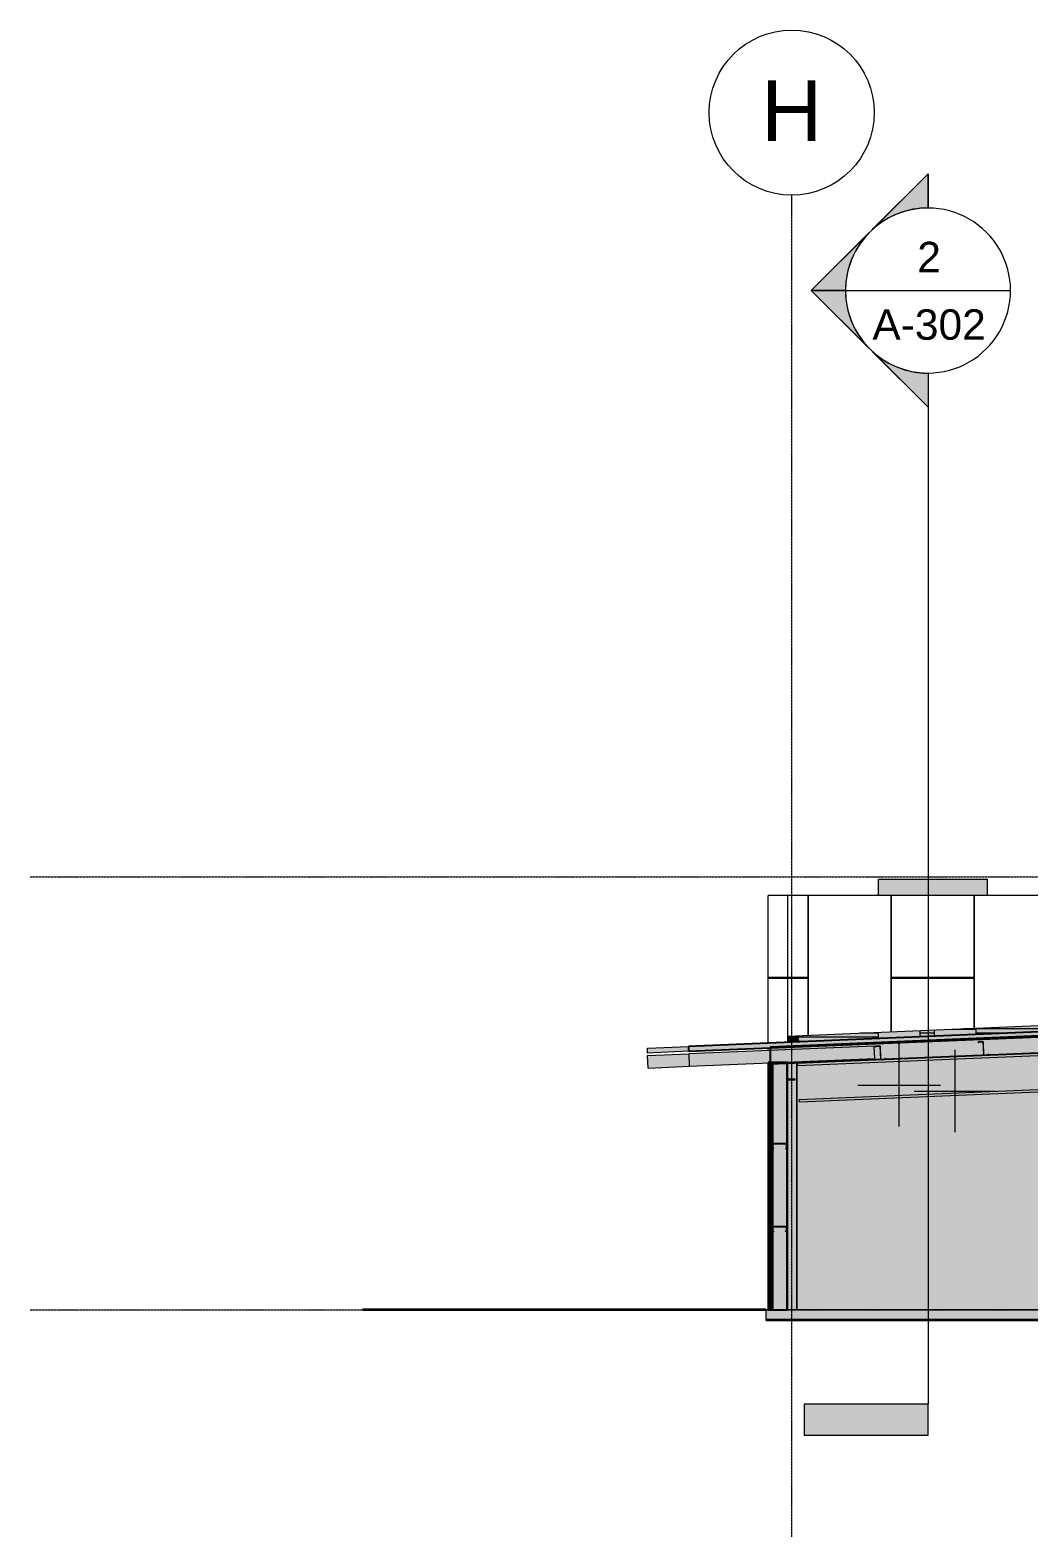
# Model space of a CAD drawing. Header units: inches. Extents: x -27425 to 3657, y -265 to 853.
# Drawn here: x 743 to 1324, y -132 to 745 of the extents above; entities that cross this region are included whole.
import ezdxf

# ---------------------------------------------------------------- set-up
doc = ezdxf.new("R2010")
doc.units = ezdxf.units.IN
doc.header["$MEASUREMENT"] = 0
doc.linetypes.add('Grid Line 1_2_', pattern=[0.8749999999999999, 0.4999999999999999, -0.125, 0.125, -0.125])
doc.linetypes.add('Hidden 1_8_', pattern=[0.1875, 0.125, -0.06249999999999999])
for name, color, linetype, lineweight in [('A-CLNG', 13, 'Continuous', 9), ('A-FLOR-LEVL', 51, 'Continuous', 9), ('A-ROOF', 132, 'Continuous', 9), ('A-WALL', 113, 'Continuous', 9), ('A-WALL-PATT', 111, 'Continuous', 25), ('C-BLDG-PADS', 91, 'Continuous', 9), ('C-TOPO', 7, 'Continuous', 9), ('G-ANNO-SYMB', 111, 'Continuous', 9), ('I-WALL', 2, 'Continuous', 9), ('L-SITE-WALL', 31, 'Continuous', 9), ('M-EQPM', 50, 'Continuous', 9), ('M-HVAC-DUCT', 70, 'Continuous', 9), ('M-HVAC-DUCT-CNTR', 70, 'Continuous', 9), ('S-BEAM', 12, 'Continuous', 9), ('S-COLS', 52, 'Continuous', 9), ('S-GRID', 1, 'Continuous', 9), ('S-GRID-IDEN', 1, 'Continuous', 9)]:
    doc.layers.add(name, color=color, linetype=linetype, lineweight=lineweight)
doc.styles.add('Arial_1', font='arial.ttf', dxfattribs={"height": 35.40718562874248})
doc.styles.add('Arial_2', font='arial.ttf', dxfattribs={"height": 17.70359281437124})
pattern_1 = [(0, (-22349.928, 145), (-193, 193), [48, -145]), (90, (-22349.928, 145), (-193, 1.181784161177196e-14), [96.25, -96.75]), (180, (-22301.928, 241.25), (-193, 193), [48, -145]), (90, (-22301.928, 145), (-193, 1.181784161177196e-14), [96.25, -96.75]), (180, (-22301.928, 241.5), (-193, 193), [48, -145]), (90, (-22301.928, 241.5), (-193, 1.181784161177196e-14), [96.25, -96.75]), (0, (-22349.928, 337.75), (-193, 193), [48, -145]), (90, (-22349.928, 241.5), (-193, 1.181784161177196e-14), [96.25, -96.75]), (0, (-22301.678, 193), (-193, 193), [48, -145]), (90, (-22301.678, 144.75), (-193, 1.181784161177196e-14), [48.25, -144.75]), (90, (-22253.678, 144.75), (-193, 1.181784161177196e-14), [48.25, -144.75]), (0, (-22301.678, 289.5), (-193, 193), [48, -145]), (90, (-22301.678, 193.25), (-193, 1.181784161177196e-14), [96.25, -96.75]), (180, (-22253.678, 193.25), (-193, 193), [48, -145]), (90, (-22253.678, 193.25), (-193, 1.181784161177196e-14), [96.25, -96.75]), (90, (-22301.678, 289.75), (-193, 1.181784161177196e-14), [48, -145]), (180, (-22253.678, 289.75), (-193, 193), [48, -145]), (90, (-22253.678, 289.75), (-193, 1.181784161177196e-14), [48, -145]), (0, (-22253.428, 145), (-193, 193), [48, -145]), (90, (-22253.428, 145), (-193, 1.181784161177196e-14), [96.25, -96.75]), (180, (-22205.428, 241.25), (-193, 193), [48, -145]), (90, (-22205.428, 145), (-193, 1.181784161177196e-14), [96.25, -96.75]), (180, (-22205.428, 241.5), (-193, 193), [48, -145]), (90, (-22205.428, 241.5), (-193, 1.181784161177196e-14), [96.25, -96.75]), (180, (-22205.428, 337.75), (-193, 193), [48, -145]), (90, (-22253.428, 241.5), (-193, 1.181784161177196e-14), [96.25, -96.75]), (0, (-22205.178, 193), (-193, 193), [48, -145]), (90, (-22205.178, 144.75), (-193, 1.181784161177196e-14), [48.25, -144.75]), (90, (-22157.178, 144.75), (-193, 1.181784161177196e-14), [48.25, -144.75]), (0, (-22205.178, 289.5), (-193, 193), [48, -145]), (90, (-22205.178, 193.25), (-193, 1.181784161177196e-14), [96.25, -96.75]), (180, (-22157.178, 193.25), (-193, 193), [48, -145]), (90, (-22157.178, 193.25), (-193, 1.181784161177196e-14), [96.25, -96.75]), (90, (-22205.178, 289.75), (-193, 1.181784161177196e-14), [48, -145]), (180, (-22157.178, 289.75), (-193, 193), [48, -145]), (90, (-22157.178, 289.75), (-193, 1.181784161177196e-14), [48, -145])]
pattern_2 = [(45, (-21599.14, 72.082), (-19.00703027829439, 19.0070302782944), []), (45, (-21599.14, 100.882), (-19.00703027829439, 19.0070302782944), [])]

# ---------------------------------------------------------------- blocks, each defined once
blk = doc.blocks.new('HSS-Hollow Structural Section-Column - HSS6X6X1_4-556719-Section 16')
at = {"layer": 'S-COLS'}
for points in [[(-22786.67781039632, -6.821210263296961e-13), (-22781.76881039633, -6.821210263296961e-13), (-22781.76881039633, 143.7888781127324), (-22783.69714115237, 143.7085309978972), (-22784.02891582512, 143.5711054287935), (-22784.18781039632, 143.1624614460665), (-22784.10913768769, 134.6225672798371), (-22784.02891582512, 134.428894571206), (-22783.64531039632, 134.27), (-22782.30281039632, 134.27), (-22782.30281039632, 133.9999999999995), (-22786.30281039633, 133.9999999999995), (-22786.30281039633, 134.27), (-22784.96031039632, 134.27), (-22784.56583635906, 134.4551337131761), (-22784.41781039632, 134.8125), (-22784.49648310495, 143.3774327201624), (-22784.57670496753, 143.5711054287935), (-22784.96031039632, 143.6558989460661), (-22786.67781039632, 143.5843364460659), (-22786.67781039632, 20.15175863930744)], [(-22781.53581039633, -6.821210263296961e-13), (-22781.30281039633, -6.821210263296961e-13), (-22781.36524255817, 143.8056934393225), (-22781.76881039633, 143.7888781127324), (-22781.76881039633, -6.821210263296961e-13)]]:
    blk.add_hatch(color=256, dxfattribs=at).paths.add_polyline_path(points, flags=0)
at = {"layer": 'S-COLS', "linetype": 'Hidden 1_8_'}
blk.add_line((-22781.53581039633, 143.7985864460661), (-22781.53581039633, 0), dxfattribs=at)
at = {"layer": 'S-COLS'}
blk.add_line((-22781.30281039633, -6.821210263296961e-13), (-22781.30281039633, 143.8082947793987), dxfattribs=at)
blk = doc.blocks.new('W-Wide Flange - W21X166-782610-Section 16')
at = {"layer": 'S-BEAM'}
for points in [[(-22780.74662631898, 142.2999325108145), (-22368.67781039646, 159.4694665075852), (-22368.67781039646, 160.8306465511919), (-22780.80324385978, 143.6587534902202), (-22780.78256502461, 143.1624614460662)], [(-22779.86655660376, 121.178259345643), (-22368.67781039641, 138.3111237709479), (-22368.6778103964, 139.672303814554), (-22779.92317414457, 122.5370803250487)]]:
    blk.add_hatch(color=256, dxfattribs=at).paths.add_polyline_path(points, flags=0)
for p, q in [((-22780.74662631898, 142.2999325108158), (-22368.67781039641, 159.4694665075887)), ((-22490.24443291572, 155.76537061289), (-22432.66158385164, 158.1646559905598)), ((-22430.29644853018, 158.2632032956206), (-22372.7135994661, 160.6624886732906)), ((-22370.34846414464, 160.7610359783515), (-22368.6778103964, 160.8306465511946)), ((-22670.08838607235, 148.2718725646976), (-22612.50553700826, 150.6711579423676)), ((-22610.1404016868, 150.7697052474285), (-22552.55755262272, 153.1689906250984)), ((-22550.19241730126, 153.2675379301593), (-22492.60956823718, 155.6668233078291)), ((-22780.80324385978, 143.6587534902214), (-22732.40150577935, 145.6754925769061)), ((-22780.74662631898, 142.2999325108158), (-22780.80324385978, 143.6587534902214)), ((-22730.03637045789, 145.7740398819669), (-22672.45352139381, 148.1733252596368)), ((-22779.92317414457, 122.5370803250491), (-22368.67781039641, 139.672303814555)), ((-22779.86655660376, 121.1782593456435), (-22368.67781039641, 138.311123770949)), ((-22779.86655660376, 121.1782593456435), (-22779.92317414457, 122.5370803250491))]:
    blk.add_line(p, q, dxfattribs=at)
blk = doc.blocks.new('Girt_C - 8_D-948186-Section 16')
at = {"layer": 'S-BEAM'}
h = blk.add_hatch(dxfattribs=at)
h.set_pattern_fill('FP_22', color=256, style=0, pattern_type=2)
h.set_pattern_definition(pattern_2)
h.paths.add_polyline_path([(-22787.87734372857, 45.5179092926352), (-22787.30281039623, 45.99999999989964), (-22787.30281039623, 48.36718749990031), (-22787.41218539623, 48.37005587869125), (-22787.41218539623, 46.05100240001084), (-22787.94764862338, 45.60169540360121)], flags=0)
h.paths.add_polyline_path([(-22794.7282770639, 45.51790929263522), (-22794.65797216908, 45.60169540360122), (-22795.19343539623, 46.05100240001085), (-22795.19343539623, 48.37128304528566), (-22795.30281039623, 48.36718749989897), (-22795.30281039623, 45.99999999990033)], flags=0)
h.paths.add_polyline_path([(-22787.49028310967, 48.44531249990054), (-22787.49031039623, 48.55468749990031), (-22795.11531039623, 48.55468749989897), (-22795.11536684925, 48.44531249990056)], flags=0)
at = {"layer": 'S-BEAM', "lineweight": 15}
for p, q in [((-22795.30281039622, 48.36718749989937), (-22795.30281039622, 45.99999999990081)), ((-22795.30281039622, 45.99999999990081), (-22794.72827706388, 45.51790929263591)), ((-22795.19343539622, 46.05100240001138), (-22795.19343539622, 48.37128304528642)), ((-22794.65797216908, 45.60169540360197), (-22795.19343539622, 46.05100240001138)), ((-22795.11536684924, 48.44531249990081), (-22787.49028310966, 48.44531249990096)), ((-22787.49031039622, 48.55468749990078), (-22795.11531039622, 48.55468749989937)), ((-22794.72827706388, 45.51790929263591), (-22794.65797216908, 45.60169540360197)), ((-22787.41218539622, 46.05100240001138), (-22787.94764862337, 45.60169540360197)), ((-22787.94764862337, 45.60169540360197), (-22787.87734372856, 45.5179092926359)), ((-22787.87734372856, 45.5179092926359), (-22787.30281039622, 45.9999999999008)), ((-22787.41218539622, 48.37005587869184), (-22787.41218539622, 46.05100240001138)), ((-22787.30281039622, 45.9999999999008), (-22787.30281039622, 48.36718749990096))]:
    blk.add_line(p, q, dxfattribs=at)
for centre, radius, start, end in [((-22795.11531039622, 48.36718749989937), 0.1875, 90, 180), ((-22795.11536684924, 48.36713376524215), 0.07817873465601069, 90, 176.9576382927042), ((-22787.49031039622, 48.36718749990096), 0.1875, 0, 90), ((-22787.49028310966, 48.36716115792771), 0.07815134197153384, 2.122717617904581, 90)]:
    blk.add_arc(centre, radius, start, end, dxfattribs=at)
blk = doc.blocks.new('Girt_C - 8_D-773999-Section 16')
at = {"layer": 'S-BEAM'}
h = blk.add_hatch(dxfattribs=at)
h.set_pattern_fill('FP_22', color=256, style=0, pattern_type=2)
h.set_pattern_definition(pattern_2)
h.paths.add_polyline_path([(-22787.87734372861, 93.76790929263498), (-22787.30281039627, 94.24999999989942), (-22787.30281039627, 96.61718749990011), (-22787.41218539627, 96.62005587869105), (-22787.41218539627, 94.30100240000993), (-22787.94764862342, 93.85169540360098)], flags=0)
h.paths.add_polyline_path([(-22794.72827706393, 93.76790929263501), (-22794.65797216912, 93.85169540360101), (-22795.19343539627, 94.30100240000996), (-22795.19343539627, 96.62128304528544), (-22795.30281039627, 96.61718749989807), (-22795.30281039627, 94.24999999989944)], flags=0)
h.paths.add_polyline_path([(-22787.49028310971, 96.69531249989966), (-22787.49031039627, 96.80468749990011), (-22795.11531039627, 96.80468749989875), (-22795.11536684929, 96.69531249989966)], flags=0)
at = {"layer": 'S-BEAM', "lineweight": 15}
for p, q in [((-22795.30281039626, 96.61718749989915), (-22795.30281039626, 94.24999999990061)), ((-22795.19343539626, 94.30100240001117), (-22795.19343539626, 96.62128304528618)), ((-22795.11536684928, 96.69531249990057), (-22787.4902831097, 96.69531249990077)), ((-22787.49031039627, 96.80468749990058), (-22795.11531039626, 96.80468749989915)), ((-22787.41218539626, 96.62005587869162), (-22787.41218539626, 94.30100240001117)), ((-22787.30281039627, 94.24999999990058), (-22787.30281039627, 96.61718749990075)), ((-22795.30281039626, 94.24999999990061), (-22794.72827706393, 93.7679092926357)), ((-22794.65797216912, 93.85169540360175), (-22795.19343539626, 94.30100240001117)), ((-22794.72827706393, 93.7679092926357), (-22794.65797216912, 93.85169540360175)), ((-22787.41218539626, 94.30100240001117), (-22787.94764862341, 93.85169540360175)), ((-22787.94764862341, 93.85169540360175), (-22787.8773437286, 93.76790929263568)), ((-22787.8773437286, 93.76790929263568), (-22787.30281039627, 94.24999999990058))]:
    blk.add_line(p, q, dxfattribs=at)
for centre, radius, start, end in [((-22795.11531039626, 96.61718749989915), 0.1875, 90, 180), ((-22795.11536684928, 96.61713376524193), 0.07817873465620377, 90, 176.9576382926907), ((-22787.49031039627, 96.61718749990075), 0.1875, 0, 90), ((-22787.4902831097, 96.6171611579275), 0.07815134197517182, 2.122717617914347, 90)]:
    blk.add_arc(centre, radius, start, end, dxfattribs=at)
blk = doc.blocks.new('W-Wide Flange - W21X166-948457-Section 16')
at = {"layer": 'S-BEAM'}
for points in [[(-22786.202906523, 155.8182035563692), (-22785.17257442677, 155.8611340603786), (-22785.76459367152, 159.4319519501128), (-22786.67781039636, 159.3939012532443), (-22786.67781039636, 158.6826294376664), (-22786.23568326493, 156.0158994547731)], [(-22786.67781039636, 155.7984158949787), (-22786.202906523, 155.8182035563692), (-22786.67781039636, 158.6826294376664), (-22786.67781039636, 156.0158994547733)], [(-22785.17257442677, 155.8611340603786), (-22780.27131513361, 156.0653531975931), (-22780.86333437836, 159.6361710873285), (-22785.75828510426, 159.3939012532444), (-22785.19823355998, 156.0158994547726)], [(-22780.27131513361, 156.0653531975935), (-22780.04757672563, 156.0746756312584), (-22780.63959597038, 159.6454935209926), (-22780.86333437836, 159.6361710873285), (-22780.45744369317, 157.1880045237666)]]:
    blk.add_hatch(color=256, dxfattribs=at).paths.add_polyline_path(points, flags=0)
for p, q in [((-22780.27131513361, 156.0653531975959), (-22780.86333437836, 159.636171087329)), ((-22780.49376997418, 158.7659307692066), (-22780.63959597038, 159.6454935209944)), ((-22780.07964495745, 156.2680980864759), (-22780.49249034614, 158.7582125763764)), ((-22780.04757672563, 156.0746756312616), (-22780.07836638653, 156.2603862697251))]:
    blk.add_line(p, q, dxfattribs=at)
blk = doc.blocks.new('Girt_Z - 8_D-V139-Section 16')
at = {"layer": 'S-BEAM'}
h = blk.add_hatch(color=256, dxfattribs=at)
h.paths.add_polyline_path([(-22651.44086610087, 163.6552431024718), (-22627.24919855211, 163.6552431024724), (-22627.24919855211, 163.7537904075333), (-22682.04047069344, 163.7537904075327), (-22684.40560601491, 163.6552431024718), (-22656.28241416388, 163.6552431024718)], flags=0)
h.paths.add_polyline_path([(-22598.11395741657, 163.6552431024724), (-22595.74882209511, 163.7537904075332), (-22599.24919855211, 163.7537904075332), (-22599.24919855211, 163.6552431024724), (-22598.18383740771, 163.6552431024724)], flags=0)
h = blk.add_hatch(color=256, dxfattribs=at)
h.paths.add_polyline_path([(-22599.24919855211, 163.7537904075332), (-22594.87869210996, 163.7900458235806), (-22593.3422893447, 163.936721925259), (-22599.24919855211, 163.8542190911289), (-22599.24919855211, 163.7566684629001)], flags=0)
h.paths.add_polyline_path([(-22682.04047069344, 163.7537904075327), (-22627.24919855211, 163.7888183288093), (-22627.24919855211, 163.9367219252598), (-22679.63018228716, 163.8542190911278), (-22682.00197593548, 163.7553943557812)], flags=0)
for p, q in [((-22627.24919855211, 163.6552431024729), (-22684.4056060149, 163.6552431024731)), ((-22598.18383740771, 163.6552431024728), (-22599.24919855211, 163.6552431024728))]:
    blk.add_line(p, q, dxfattribs=at)
blk = doc.blocks.new('Girt_Z - 8_D-V140-Section 16')
at = {"layer": 'S-BEAM'}
h = blk.add_hatch(color=256, dxfattribs=at)
h.paths.add_polyline_path([(-22677.15801164742, 161.1574104197421), (-22656.28241416388, 161.2315574046672), (-22656.28241416388, 161.2559577248029), (-22677.15801164742, 161.255957724803)], flags=0)
h.paths.add_polyline_path([(-22709.77293501068, 161.1574104197422), (-22701.15801164742, 161.1574104197422), (-22701.15801164742, 161.2559577248037), (-22709.77293501068, 161.2406591013808)], flags=0)
h.paths.add_polyline_path([(-22743.43027929814, 161.1574104197422), (-22733.77293501068, 161.1574104197423), (-22733.77293501068, 161.2559577248039), (-22743.43027929814, 161.195881715671), (-22744.35359040041, 161.1574104197422)], flags=0)
h = blk.add_hatch(color=256, dxfattribs=at)
h.paths.add_polyline_path([(-22656.28241416388, 161.2559577248029), (-22654.88128388407, 161.2899378329927), (-22651.44086610087, 161.4388892425287), (-22677.15801164742, 161.356386408398), (-22677.15801164742, 161.255957724803), (-22661.1239622269, 161.2559577248028)], flags=0)
h.paths.add_polyline_path([(-22704.69789479403, 161.2559577248037), (-22701.15801164742, 161.2881830120893), (-22701.15801164742, 161.4388892425289), (-22709.77293501068, 161.3563864083987), (-22709.77293501068, 161.2559577248037), (-22709.53944285704, 161.2559577248037)], flags=0)
h.paths.add_polyline_path([(-22733.77293501068, 161.2559577248039), (-22733.77293501068, 161.438889242529), (-22739.57816667267, 161.3563864083989), (-22741.98845507895, 161.2559577248038), (-22738.58873123513, 161.2559577248038)], flags=0)
for p, q in [((-22733.77293501067, 161.1574104197427), (-22744.35359040042, 161.1574104197427)), ((-22701.15801164742, 161.1574104197425), (-22709.77293501067, 161.1574104197426)), ((-22658.06194180211, 161.1574104197424), (-22677.15801164742, 161.1574104197425))]:
    blk.add_line(p, q, dxfattribs=at)
blk = doc.blocks.new('Girt_Z - 8_D-V141-Section 16')
at = {"layer": 'S-BEAM'}
for points in [[(-22733.77293501068, 158.7581250420726), (-22733.77293501068, 158.9410565597978), (-22780.50912628034, 158.8585537256684), (-22780.49247778656, 158.75821257657), (-22743.43027929814, 158.7581250420726)], [(-22733.77293501068, 158.6595777370117), (-22733.77293501068, 158.7581250420726), (-22780.49247583351, 158.7581250420727), (-22780.47613730746, 158.6595777370119), (-22743.43027929814, 158.6595777370117)]]:
    blk.add_hatch(color=256, dxfattribs=at).paths.add_polyline_path(points, flags=0)
blk.add_line((-22733.75865951013, 158.6595777370121), (-22780.47613730745, 158.6595777370122), dxfattribs=at)
blk = doc.blocks.new('Girt_Z - 8_D-V142-Section 16')
at = {"layer": 'S-BEAM'}
for points in [[(-22775.59277525169, 156.2602923593412), (-22772.47956767623, 156.4432238770671), (-22780.09500126361, 156.360721042937), (-22780.07835291209, 156.2603862699325), (-22778.12699806824, 156.260416314061)], [(-22780.06201229072, 156.1617450542811), (-22777.95791057316, 156.1617450542811), (-22775.59277525169, 156.2602923593412), (-22780.07835081677, 156.2602923593412)]]:
    blk.add_hatch(color=256, dxfattribs=at).paths.add_polyline_path(points, flags=0)
blk.add_line((-22777.95791057317, 156.1617450542816), (-22780.06201229072, 156.1617450542816), dxfattribs=at)
blk = doc.blocks.new('Dimension Lumber - 2x8-945064-Section 16')
at = {"layer": 'S-BEAM'}
blk.add_hatch(color=256, dxfattribs=at).paths.add_polyline_path([(-22867.907898445, 140.780043641844), (-22843.92870469076, 141.7791767149371), (-22844.30281039632, 149.0198796508396), (-22868.20971989416, 148.0237584217631)], flags=0)
for p, q in [((-22868.20971989416, 148.023758421764), (-22844.23052613994, 149.0228914948563)), ((-22867.90789844499, 140.7800436418444), (-22868.20971989416, 148.023758421764)), ((-22867.90789844499, 140.7800436418444), (-22843.92870469078, 141.7791767149367))]:
    blk.add_line(p, q, dxfattribs=at)
blk = doc.blocks.new('Dimension Lumber - 2x8-945063-Section 16')
at = {"layer": 'S-BEAM'}
blk.add_hatch(color=256, dxfattribs=at).paths.add_polyline_path([(-22843.92870469078, 141.7791767149378), (-22736.0444980383, 146.2743519921244), (-22736.34631948746, 153.5180667720435), (-22844.23052613994, 149.0228914948569)], flags=0)
at = {"layer": 'S-BEAM', "lineweight": 15}
for p, q in [((-22736.34631948746, 153.5180667720435), (-22844.23052613995, 149.0228914948569)), ((-22736.0444980383, 146.274351992124), (-22736.34631948746, 153.5180667720435)), ((-22844.23052613995, 149.0228914948569), (-22843.92870469078, 141.7791767149374)), ((-22843.92870469078, 141.7791767149374), (-22736.0444980383, 146.274351992124))]:
    blk.add_line(p, q, dxfattribs=at)
blk = doc.blocks.new('Girt_Z - 8_D-943842-Section 16')
at = {"layer": 'S-BEAM'}
h = blk.add_hatch(dxfattribs=at)
h.set_pattern_fill('FP_22', color=256, style=0, pattern_type=2)
h.set_pattern_definition(pattern_2)
h.paths.add_polyline_path([(-22732.40150577935, 145.6754925769039), (-22730.03637045789, 145.7740398819655), (-22729.57861582361, 146.3681448346426), (-22729.66525612921, 146.4349007188084), (-22730.09188198347, 145.8811968041365), (-22732.41015111503, 145.7846022569885)], flags=0)
h.paths.add_polyline_path([(-22732.59664895769, 145.8550243009759), (-22732.48736642765, 145.8595212377248), (-22732.80480168125, 153.4779673241325), (-22732.91408299707, 153.4734412462126), (-22732.63404519653, 146.7525340331522)], flags=0)
h.paths.add_polyline_path([(-22735.73619450973, 152.8980909062993), (-22735.30956865547, 153.4517948209719), (-22732.99252562664, 153.5483382805054), (-22732.99994485959, 153.6574990482038), (-22735.36508018105, 153.5589517431429), (-22735.82283481533, 152.9648467904644)], flags=0)
at = {"layer": 'S-BEAM', "lineweight": 15}
for p, q in [((-22735.36508018105, 153.558951743144), (-22735.82283481532, 152.9648467904658)), ((-22735.82283481532, 152.9648467904658), (-22735.73619450972, 152.8980909063003)), ((-22735.73619450972, 152.8980909063003), (-22735.30956865546, 153.4517948209728)), ((-22732.99994485958, 153.6574990482049), (-22735.36508018105, 153.558951743144)), ((-22735.30956865546, 153.4517948209728), (-22732.99252562664, 153.5483382805069)), ((-22732.91408299707, 153.4734412462145), (-22732.59664895769, 145.8550243009765)), ((-22732.48736642765, 145.859521237726), (-22732.80480168125, 153.4779673241337)), ((-22730.09188198347, 145.8811968041373), (-22732.41015111503, 145.7846022569894)), ((-22732.40150577934, 145.6754925769052), (-22730.03637045788, 145.7740398819661)), ((-22729.66525612921, 146.4349007188099), (-22730.09188198347, 145.8811968041373)), ((-22730.03637045788, 145.7740398819661), (-22729.57861582361, 146.3681448346443)), ((-22729.57861582361, 146.3681448346443), (-22729.66525612921, 146.4349007188099))]:
    blk.add_line(p, q, dxfattribs=at)
for centre, radius, start, end in [((-22732.99213913245, 153.4701615970002), 0.1874999999985874, 2.385944030389174, 92.38594403080461), ((-22732.99216658754, 153.4701877632781), 0.07815134197011726, 2.385944031941919, 90.26322641398713), ((-22732.40931150648, 145.8628300281101), 0.1875000000022223, 182.3859440303963, 272.3859440307581), ((-22732.40925546824, 145.8627758610347), 0.07817873465855536, 182.3859440290611, 269.3435823214325)]:
    blk.add_arc(centre, radius, start, end, dxfattribs=at)
blk = doc.blocks.new('Girt_Z - 8_D-943841-Section 16')
at = {"layer": 'S-BEAM', "lineweight": 15}
for p, q in [((-22675.41709579551, 156.0567844258748), (-22675.87485042978, 155.4626794731965)), ((-22675.87485042978, 155.4626794731965), (-22675.78821012418, 155.395923589031)), ((-22675.78821012418, 155.395923589031), (-22675.36158426992, 155.9496275037035)), ((-22673.05196047404, 156.1553317309356), (-22675.41709579551, 156.0567844258748)), ((-22675.36158426992, 155.9496275037035), (-22673.0445412411, 156.0461709632376)), ((-22672.96609861153, 155.9712739289452), (-22672.64866457215, 148.3528569837073)), ((-22672.5393820421, 148.3573539204567), (-22672.85681729571, 155.9758000068644)), ((-22670.14389759793, 148.3790294868681), (-22672.46216672949, 148.2824349397201)), ((-22672.4535213938, 148.173325259636), (-22670.08838607234, 148.2718725646968)), ((-22669.71727174367, 148.9327334015406), (-22670.14389759793, 148.3790294868681)), ((-22670.08838607234, 148.2718725646968), (-22669.63063143807, 148.865977517375)), ((-22669.63063143807, 148.865977517375), (-22669.71727174367, 148.9327334015406))]:
    blk.add_line(p, q, dxfattribs=at)
for centre, radius, start, end in [((-22673.04415474691, 155.9679942797309), 0.1874999999985874, 2.385944030389174, 92.38594403080461), ((-22673.044182202, 155.9680204460088), 0.07815134197011726, 2.385944031941919, 90.26322641398713), ((-22672.46132712094, 148.3606627108408), 0.1875000000022223, 182.3859440303963, 272.3859440307581), ((-22672.4612710827, 148.3606085437654), 0.07817873465855536, 182.3859440290611, 269.3435823214325)]:
    blk.add_arc(centre, radius, start, end, dxfattribs=at)
blk = doc.blocks.new('Carrier_48TC_Standard_Efficiency_Gas_Heat_Electric_Cooling_Packaged_Rooftop_Unit_3_to_15_nominal_tons - 15 ton 48TC__16-873539-Section 16')
at = {"layer": 'M-EQPM'}
blk.add_hatch(color=256, dxfattribs=at).paths.add_polyline_path([(-22569.13454902962, 241.2500000000022), (-22559.11531039638, 241.2500000000022), (-22559.11531039638, 250.702144343784), (-22622.49031039638, 250.702144343784), (-22622.49031039638, 241.2500000000022), (-22607.86693353374, 241.2500000000022)], flags=0)
for p, q in [((-22622.49031039637, 250.7021443437843), (-22559.11531039637, 250.7021443437843)), ((-22622.49031039637, 241.2500000000025), (-22622.49031039637, 250.7021443437843)), ((-22559.11531039637, 241.2500000000025), (-22559.11531039637, 250.7021443437843))]:
    blk.add_line(p, q, dxfattribs=at)
blk = doc.blocks.new('Round Elbow - 1_5 D-888105-Section 16')
at = {"layer": 'M-HVAC-DUCT'}
for points in [[(-22701.15801164742, 159.3617408428537), (-22689.15801164742, 159.8617408428539), (-22689.15801164742, 163.3750165057682), (-22691.50357196335, 163.3594945212875), (-22701.15801164742, 162.9572262011182), (-22701.15801164742, 160.293683310993)], [(-22689.15801164742, 159.8617408428539), (-22677.15801164742, 160.3617408428534), (-22677.15801164742, 163.3750165057682), (-22689.15801164742, 163.3750165057682), (-22689.15801164742, 159.9594603872088)]]:
    blk.add_hatch(color=256, dxfattribs=at).paths.add_polyline_path(points, flags=0)
for p, q in [((-22691.13472876872, 163.3750165057679), (-22689.15801164742, 163.3750165057679)), ((-22689.15801164742, 163.3750165057679), (-22677.15801164742, 163.3750165057678))]:
    blk.add_line(p, q, dxfattribs=at)
at = {"layer": 'M-HVAC-DUCT', "flags": 128}
for points in [[(-22701.15801164742, 159.3617408428543), (-22701.15801164742, 160.1108380250529), (-22701.15801164742, 161.5471350481592), (-22701.15801164742, 162.9572262011182)], [(-22677.15801164742, 163.3750165057682), (-22677.15801164742, 161.9354004750492), (-22677.15801164742, 160.4980875228779), (-22677.15801164742, 160.3617408428541)]]:
    blk.add_lwpolyline(points, dxfattribs=at)
blk = doc.blocks.new('Round Elbow - 1_5 D-V165-Section 16')
at = {"layer": 'M-HVAC-DUCT'}
for points in [[(-22733.77293501068, 158.0027857027175), (-22721.77293501067, 158.502785702717), (-22721.77293501067, 162.0982710609816), (-22733.77293501068, 161.598271060982), (-22733.77293501068, 158.775142957364)], [(-22721.77293501067, 158.502785702717), (-22709.77293501068, 159.0027857027172), (-22709.77293501068, 162.5982710609811), (-22721.77293501067, 162.0982710609816), (-22721.77293501067, 160.0243152155969)]]:
    blk.add_hatch(color=256, dxfattribs=at).paths.add_polyline_path(points, flags=0)
at = {"layer": 'M-HVAC-DUCT', "flags": 128}
for points in [[(-22733.77293501068, 158.0027857027181), (-22733.77293501068, 159.2533046077), (-22733.77293501068, 160.6670794353823), (-22733.77293501068, 161.5982710609827)], [(-22709.77293501068, 162.5982710609818), (-22709.77293501068, 162.4762571173902), (-22709.77293501068, 161.0504411416781), (-22709.77293501068, 159.6338006711691), (-22709.77293501068, 159.0027857027179)]]:
    blk.add_lwpolyline(points, dxfattribs=at)
blk = doc.blocks.new('W-Wide Flange - W10X15-946397-Section 16')
at = {"layer": 'S-BEAM'}
h = blk.add_hatch(dxfattribs=at)
h.set_pattern_fill('FP_22', color=256, style=0, pattern_type=2)
h.set_pattern_definition(pattern_2)
h.paths.add_polyline_path([(-22782.30281039633, 133.9999999999998), (-22782.30281039633, 134.2700000000002), (-22783.64531039633, 134.2700000000002), (-22784.02891582512, 134.4288945712062), (-22784.18781039633, 134.8125000000002), (-22784.18781039633, 143.1874999999998), (-22784.02891582512, 143.5711054287938), (-22783.64531039633, 143.7300000000005), (-22782.30281039633, 143.7300000000005), (-22782.30281039633, 144.0000000000002), (-22786.30281039633, 144.0000000000002), (-22786.30281039633, 143.7300000000005), (-22784.96031039633, 143.7300000000005), (-22784.57670496753, 143.5711054287938), (-22784.41781039633, 143.1874999999998), (-22784.41781039633, 134.8125000000002), (-22784.57670496753, 134.4288945712062), (-22784.96031039633, 134.2700000000002), (-22786.30281039633, 134.2700000000002), (-22786.30281039633, 133.9999999999998)], flags=0)
at = {"layer": 'S-BEAM', "lineweight": 15}
for p, q in [((-22782.30281039632, 143.9999999999998), (-22786.30281039633, 143.9999999999998)), ((-22786.30281039633, 143.9999999999998), (-22786.30281039633, 143.7299999999998)), ((-22786.30281039633, 143.7299999999998), (-22784.96031039632, 143.7299999999998)), ((-22784.41781039632, 143.1874999999998), (-22784.41781039632, 134.8124999999998)), ((-22784.18781039632, 134.8124999999998), (-22784.18781039632, 143.1874999999998)), ((-22783.64531039632, 143.7299999999998), (-22782.30281039632, 143.7299999999998)), ((-22782.30281039632, 143.7299999999998), (-22782.30281039632, 143.9999999999998)), ((-22784.96031039632, 134.2699999999998), (-22786.30281039633, 134.2699999999998)), ((-22786.30281039633, 134.2699999999998), (-22786.30281039633, 133.9999999999998)), ((-22786.30281039633, 133.9999999999998), (-22782.30281039632, 133.9999999999998)), ((-22782.30281039632, 134.2699999999998), (-22783.64531039632, 134.2699999999998)), ((-22782.30281039632, 133.9999999999998), (-22782.30281039632, 134.2699999999998))]:
    blk.add_line(p, q, dxfattribs=at)
for centre, start, end in [((-22784.96031039632, 143.1874999999998), 0, 90), ((-22783.64531039632, 143.1874999999998), 90, 180), ((-22784.96031039632, 134.8124999999998), 269.9999999999996, 0), ((-22783.64531039632, 134.8124999999998), 180, 269.9999999999996)]:
    blk.add_arc(centre, 0.5424999999995634, start, end, dxfattribs=at)
blk = doc.blocks.new('Grid - Grid Head - Circle-14747-Section 16')
at = {"layer": 'S-GRID-IDEN'}
blk.add_circle((-21143.8028103963, 696.6588239577899), 48, dxfattribs=at)
blk = doc.blocks.new('Section - 3_32_ x 3_8_-18514-Section 16')
at = {"layer": 'G-ANNO-SYMB'}
blk.add_hatch(color=256, dxfattribs=at).paths.add_polyline_path([(-22141.38845523002, -54.81696767603128), (-22069.38845523002, -54.81696767603194), (-22069.38845523002, -72.81696767603192), (-22141.38845523002, -72.81696767603127)], flags=0)
for p, q in [((-22141.38845523002, -54.81696767603128), (-22141.38845523002, -72.81696767603127)), ((-22069.38845523002, -54.81696767603194), (-22141.38845523002, -54.81696767603128)), ((-22069.38845523002, -72.81696767603192), (-22069.38845523002, -54.81696767603194)), ((-22141.38845523002, -72.81696767603127), (-22069.38845523002, -72.81696767603192))]:
    blk.add_line(p, q, dxfattribs=at)
blk = doc.blocks.new('Section - Section Head - Filled-1526-Section 16')
at = {"layer": 'G-ANNO-SYMB'}
h = blk.add_hatch(color=256, dxfattribs=at)
edge = h.paths.add_edge_path(flags=0)
edge.add_arc((-22069.38845523002, 593.1570754422742), 48.06247118192541, 89.99999999999989, 132.0783950246248, ccw=False)
edge.add_line((-22069.38845523002, 641.2195466242014), (-22069.38845523002, 661.0393264361825))
edge.add_line((-22069.38845523002, 661.0393264361825), (-22101.59736594329, 628.8304157229086))
h = blk.add_hatch(color=256, dxfattribs=at)
edge = h.paths.add_edge_path(flags=0)
edge.add_line((-22103.32958072697, 627.0982009392283), (-22137.27070622392, 593.1570754422742))
edge.add_line((-22137.27070622392, 593.1570754422742), (-22117.38845523002, 593.157075442274))
edge.add_arc((-22069.38845523002, 593.1570754422735), 47.99999999999782, 135, 179.9999999999997, ccw=False)
h = blk.add_hatch(color=256, dxfattribs=at)
edge = h.paths.add_edge_path(flags=0)
edge.add_arc((-22069.38845523002, 593.157075442274), 47.99999999999977, 180.0000000000001, 225.000000000001, ccw=False)
edge.add_line((-22117.38845523002, 593.1570754422742), (-22137.27070622392, 593.1570754422743))
edge.add_line((-22137.27070622392, 593.1570754422743), (-22103.32958072697, 559.21594994532))
h = blk.add_hatch(color=256, dxfattribs=at)
edge = h.paths.add_edge_path(flags=0)
edge.add_line((-22101.59736594329, 557.4837351616393), (-22069.38845523002, 525.2748244483652))
edge.add_line((-22069.38845523002, 525.2748244483652), (-22069.38845523002, 545.0946042603463))
edge.add_arc((-22069.38845523002, 593.1570754422737), 48.06247118192778, 227.9216049753765, 270, ccw=False)
for p, q in [((-22137.27070622392, 593.1570754422743), (-22069.38845523002, 661.0393264361825)), ((-22101.59736594329, 628.8304157229086), (-22069.38845523002, 661.0393264361825)), ((-22069.38845523002, 641.157075442274), (-22069.38845523002, 661.0393264361825)), ((-22069.38845523002, 661.0393264361825), (-22069.38845523002, 641.2195466242014)), ((-22137.27070622392, 593.1570754422742), (-22103.32958072697, 627.0982009392283)), ((-22137.27070622392, 593.1570754422743), (-22069.38845523002, 525.2748244483656)), ((-22117.38845523002, 593.157075442274), (-22137.27070622392, 593.1570754422742)), ((-22103.32958072697, 559.21594994532), (-22137.27070622392, 593.1570754422743)), ((-22137.27070622392, 593.1570754422743), (-22117.38845523002, 593.1570754422742)), ((-22069.38845523002, 525.2748244483652), (-22101.59736594329, 557.4837351616393)), ((-22069.38845523002, 545.157075442274), (-22069.38845523002, 525.2748244483656)), ((-22069.38845523002, 545.0946042603463), (-22069.38845523002, 525.2748244483652))]:
    blk.add_line(p, q, dxfattribs=at)
for centre, radius, start, end in [((-22069.38845523002, 593.157075442274), 47.99999999999989, 89.99999999999987, 269.9999999999995), ((-22069.38845523002, 593.1570754422742), 48.06247118192541, 89.99999999999952, 132.0783950246244), ((-22069.38845523002, 593.157075442274), 47.99999999999994, 269.9999999999996, 89.99999999999993), ((-22069.38845523002, 593.1570754422735), 47.99999999999782, 134.9999999999997, 179.9999999999993), ((-22069.38845523002, 593.157075442274), 47.99999999999977, 179.9999999999997, 225.0000000000007), ((-22069.38845523002, 593.1570754422737), 48.06247118192778, 227.9216049753762, 269.9999999999996)]:
    blk.add_arc(centre, radius, start, end, dxfattribs=at)

msp = doc.modelspace()

# ---------------------------------------------------------------- hatches: boundary and pattern name
at = {"layer": 'A-CLNG'}
msp.add_hatch(color=256, dxfattribs=at).paths.add_polyline_path([(1173.891376746109, 143.1624614460665), (1602.016376745963, 161.0010031127267), (1602.016376745963, 170.7594629841664), (1173.891376746109, 152.9209213175063), (1173.891376746109, 151.441451640333)], flags=0)
at = {"layer": 'A-CLNG', "lineweight": 5}
h = msp.add_hatch(color=256, dxfattribs=at)
h.paths.add_polyline_path([(1198.214619466195, 156.4432238770678), (1199.491768316166, 156.4432238770678), (1236.921252131746, 158.0027857027173), (1236.921252131746, 158.6595777370055), (1190.21804983497, 158.6595777370055), (1190.585507425574, 156.4432238770684), (1192.56718907418, 156.4432238770684)], flags=0)
h.paths.add_polyline_path([(1236.921252131742, 158.9410565597991), (1236.921252131746, 161.1574104197361), (1226.340596741851, 161.1574104197361), (1190.05459117204, 159.645493520994), (1190.17138240884, 158.9410565597991), (1236.407760700688, 158.9410565597991)], flags=0)
h.paths.add_polyline_path([(1260.921252131746, 159.0027857027171), (1269.536175495003, 159.3617408428533), (1269.536175495003, 161.1574104197361), (1260.921252131746, 161.1574104197361), (1260.921252131746, 160.8192868546916)], flags=0)
h.paths.add_polyline_path([(1293.536175495003, 160.3617408428524), (1312.632245340195, 161.1574104197361), (1293.536175495003, 161.1574104197361), (1293.536175495003, 160.8192868546916)], flags=0)
h.paths.add_polyline_path([(1309.570224915526, 161.4388892425297), (1319.38773708724, 161.4388892425297), (1343.444988590312, 162.4412747218243), (1343.444988590312, 163.6552431024668), (1285.019591512661, 163.6023685351861), (1281.536175495003, 163.3750165057679), (1293.536175495003, 163.3750165057679), (1293.536175495003, 161.4388892425297), (1304.728676852515, 161.4388892425297)], flags=0)
h.paths.add_polyline_path([(1269.536175495003, 161.4388892425297), (1269.536175494999, 162.9572262011179), (1260.921252131746, 162.5982710609817), (1260.921252131746, 161.4388892425297), (1265.996292348398, 161.4388892425304)], flags=0)
h.paths.add_polyline_path([(1233.096088488903, 161.4388892425297), (1236.921252131746, 161.4388892425304), (1236.921252131746, 161.5982710609826)], flags=0)
h.paths.add_polyline_path([(1377.351897797729, 163.9367219252597), (1377.64137674604, 163.9367219252597), (1377.628096171025, 166.1530757851974), (1371.444988590312, 166.1530757851974), (1371.444988590312, 163.9367219252603), (1372.510349734715, 163.9367219252603)], flags=0)
h.paths.add_polyline_path([(1319.253321041557, 163.9367219252603), (1343.444988590312, 163.9367219252603), (1343.444988590312, 166.0367600800889), (1295.045580726484, 163.9367219252603), (1314.411772978543, 163.9367219252603)], flags=0)
h.paths.add_polyline_path([(1405.64137674604, 165.03279089498), (1421.441376746021, 165.6911242283126), (1421.441376746021, 166.1530757851974), (1405.64137674604, 166.1530757851974), (1405.64137674604, 165.5082044618716)], flags=0)
h.paths.add_polyline_path([(1421.441376746021, 166.434554607991), (1421.441376746021, 168.6509084679273), (1405.64137674604, 168.6282762532432), (1405.641376746044, 166.434554607991), (1420.925830364857, 166.434554607991)], flags=0)
h.paths.add_polyline_path([(1377.351897797729, 166.434554607991), (1377.64137674604, 166.434554607991), (1377.64137674604, 167.4616095865772), (1363.289980410995, 166.8225892062273), (1371.444988590316, 166.8225892062273), (1371.444988590316, 166.434554607991), (1372.510349734715, 166.434554607991)], flags=0)
h.paths.add_polyline_path([(1439.283705858314, 166.434554607991), (1492.47619849677, 168.6509084679273), (1433.841376746044, 168.6509084679273), (1433.841376746048, 166.434554607991), (1435.450474553902, 166.4345546079917)], flags=0)
h.paths.add_polyline_path([(2849.266376745974, 166.5822217958962), (2849.182508954094, 168.6509084679273), (2847.391376745993, 168.6509084679273), (2847.391376745993, 166.5822217958969), (2849.182508954098, 166.5822217958962)], flags=0)
h.paths.add_polyline_path([(2849.182508954094, 168.9323872907216), (2849.266376745974, 168.9323872907216), (2849.182508954098, 171.148741150658), (2847.391376745993, 171.148741150658), (2847.391376745993, 168.9323872907223)], flags=0)
h.paths.add_polyline_path([(1449.975118742943, 168.9323872907223), (1499.231690243851, 168.932387290723), (1551.647628066246, 171.148741150658), (1464.499762931988, 171.0807090109915), (1433.841376746048, 169.8032762532439), (1433.841376746044, 168.932387290723), (1445.133570679929, 168.932387290723)], flags=0)
h.paths.add_polyline_path([(1416.084282301843, 168.9323872907223), (1421.441376746021, 168.932387290723), (1421.441376746021, 169.2866095865758), (1412.940041645521, 168.9323872907223)], flags=0)
h.paths.add_polyline_path([(2849.182508954098, 171.4302199734522), (2849.266376745974, 171.4302199734522), (2849.182508954094, 174.8522413271446), (2847.391376746149, 174.8522413271446), (2847.391376745993, 171.4302199734522)], flags=0)
h.paths.add_polyline_path([(1512.915243562129, 171.4302199734529), (1559.17967462938, 171.4302199734529), (1599.328876746076, 173.1031033949816), (1599.328876746076, 174.4988884625636), (1600.740776746003, 174.4988884625636), (1600.740776746003, 174.7797315615237), (1551.647628066246, 174.7118700582525), (1474.182859058015, 171.4302199734529), (1508.073695499115, 171.4302199734529)], flags=0)
at = {"layer": 'A-ROOF'}
msp.add_hatch(color=256, dxfattribs=at).paths.add_polyline_path([(1126.391376746098, 150.5198796508398), (1602.016376746356, 170.3375879841855), (1602.016376746356, 173.2150825616613), (1126.391376746098, 153.3973742283156)], flags=0)
at = {"layer": 'A-ROOF', "lineweight": 5}
msp.add_hatch(color=256, dxfattribs=at).paths.add_polyline_path([(1102.391376746102, 149.51987965084), (1126.391376746094, 150.5198796508398), (1126.391376746094, 153.3973742283156), (1102.391376746102, 152.3973742283165), (1102.391376746102, 150.5198796508398)], flags=0)
at = {"layer": 'A-WALL-PATT', "lineweight": 9}
h = msp.add_hatch(dxfattribs=at)
h.set_pattern_fill('FP_25', color=256, style=0, pattern_type=2)
h.set_pattern_definition(pattern_1)
h.paths.add_polyline_path([(1172.766376746065, 150.9521713175056), (1173.891376746105, 150.9990463175077), (1173.891376746105, 152.499046317507), (1172.766376746065, 152.4521713175049), (1172.766376746065, 151.441451640333)], flags=0)
h.paths.add_polyline_path([(1172.766376746065, 155.32966589498), (1184.016376746065, 155.7984158949807), (1184.016376746065, 241.2500000000029), (1172.766376746065, 241.2500000000029), (1172.766376746065, 170.1971220690509)], flags=0)
h = msp.add_hatch(dxfattribs=at)
h.set_pattern_fill('FP_25', color=256, style=0, pattern_type=2)
h.set_pattern_definition(pattern_1)
h.paths.add_polyline_path([(1184.016376746065, 159.3939012532453), (1600.453376746002, 176.7454429199085), (1600.453376746002, 241.2500000000022), (1184.016376746065, 241.2500000000022), (1184.016376746065, 160.8192868546916)], flags=0)
h = msp.add_hatch(dxfattribs=at)
h.set_pattern_fill('FP_26', color=256, style=0, pattern_type=2)
h.set_pattern_definition([(0, (-21599.14, 72.082), (0, 24), []), (90, (-21599.14, 72.082), (-24, 1.469576158976824e-15), [])])
h.paths.add_polyline_path([(1174.641376746102, -6.821210263296961e-13), (1174.641376746102, 144), (1173.891376746102, 144), (1173.891376746102, -6.821210263296961e-13)], flags=0)
at = {"layer": 'C-BLDG-PADS'}
h = msp.add_hatch(dxfattribs=at)
h.set_pattern_fill('FP_23', color=256, style=0, pattern_type=2)
h.set_pattern_definition([(49.99999999999999, (-21599.14, 72.082), (55.08540092433552, -4.819842010399984), [5.76, -63.36]), (355, (-21599.14, 72.082), (-10.65568887076341, 57.76853117995548), [4.608000000000001, -50.688]), (100.451, (-21594.55, 71.681), (44.42946763329039, 52.94866132228842), [4.895, -53.848]), (46.184, (-21599.14, 87.44200000000001), (81.96444173651602, -12.71212223907837), [8.64, -95.04]), (96.636, (-21592.31, 86.383), (71.78149636030851, 74.81237833590787), [7.343, -80.77199999999999]), (351.184, (-21599.14, 87.44200000000001), (71.78194683429966, 74.81243234033883), [6.912000000000001, -76.032]), (21, (-21591.46, 83.602), (45.84207144938917, -30.92146111083851), [5.76, -63.36]), (326, (-21591.46, 83.602), (18.68706418402729, 55.69147629738364), [4.608000000000001, -50.688]), (71.45100000000001, (-21587.64, 81.025), (64.52890835799828, 24.77010932808051), [4.895, -53.848]), (37.50000000000001, (-21599.14, 72.082), (0.933894640541661, 25.56681620382889), [2.534, -47.53899999999999, 2.534, -48.922, -50.88]), (37.50000000000001, (-21599.14, 72.082), (0.933894640541661, 25.56681620382889), [-101.53, 2.534, -48.346]), (7.499999999999999, (-21599.14, 72.082), (20.20403996418253, 30.29130269773347), [2.534, -26.803, 2.534, -46.387, -19.392]), (7.499999999999999, (-21599.14, 72.082), (20.20403996418253, 30.29130269773347), [-78.259, 2.534, -16.858]), (327.5, (-21616.266, 72.082), (40.99778450279307, -1.732402627145404), [2.534, -16.666, 2.534, -57.37, -79.488]), (327.5, (-21616.266, 72.082), (40.99778450279307, -1.732402627145404), [-79.104, 2.534, -76.954]), (317.5, (-21623.946, 72.082), (44.78888311775997, 7.687838582048734), [2.534, -22.426, 2.534, -37.248, -56.448]), (317.5, (-21623.946, 72.082), (44.78888311775997, 7.687838582048734), [-64.742, 2.534, -53.91399999999999])])
h.paths.add_polyline_path([(2841.891376746098, -6.000000000000681), (2841.891376746098, -6.821210263296961e-13), (1171.391376746102, -6.821210263296961e-13), (1171.391376746102, -6.000000000000681), (2795.925480260939, -6.000000000000681)], flags=0)
at = {"layer": 'I-WALL'}
h = msp.add_hatch(color=256, dxfattribs=at)
h.paths.add_polyline_path([(1189.391376746094, -6.821210263296961e-13), (1602.01637674604, -6.821210263296961e-13), (1602.01637674604, 138.3111237709495), (1190.827630538661, 121.1782593456432), (1190.771012997851, 122.5370803250487), (1602.01637674604, 139.6723038145567), (1602.01637674604, 159.4694665075897), (1189.947560823446, 142.2999325108155), (1189.890943282637, 143.658753490221), (1238.292681363069, 145.6754925769055), (1238.292681363069, 145.7849624793095), (1189.391376746094, 143.8082947793987), (1189.391376746094, 20.15175863930744)], flags=0)
h.paths.add_polyline_path([(1517.17462002219, 106.5906776261079), (1515.129734711114, 107.0253314168401), (1513.219904654863, 107.8756425419467), (1511.528598591274, 109.1044483250177), (1510.129734711114, 110.6580440568648), (1509.084450078441, 112.4685301490322), (1508.438428647525, 114.4567796716128), (1508.219904654867, 116.5358965797939), (1508.438428647525, 118.6150134879701), (1509.084450078441, 120.6032630105515), (1510.129734711114, 122.4137491027168), (1511.528598591267, 123.9673448345543), (1513.219904654859, 125.1961506176335), (1515.129734711118, 126.0464617427422), (1517.17462002219, 126.481115533473), (1519.26518928754, 126.481115533473), (1521.310074598612, 126.0464617427428), (1523.21990465487, 125.1961506176349), (1524.911210718452, 123.9673448345659), (1526.310074598616, 122.4137491027168), (1527.355359231289, 120.6032630105521), (1528.001380662201, 118.6150134879681), (1528.219904654863, 116.5358965797898), (1528.001380662201, 114.4567796716135), (1527.355359231293, 112.4685301490322), (1526.310074598616, 110.6580440568668), (1524.911210718452, 109.1044483250184), (1523.219904654863, 107.875642541946), (1521.310074598612, 107.0253314168387), (1519.26518928754, 106.5906776261079), (1517.756791625146, 106.5906776261079)], flags=0)
h.paths.add_polyline_path([(1577.681118549524, 115.5915970711796), (1575.590549284174, 115.5915970711796), (1573.545663973095, 116.0262508619119), (1571.635833916851, 116.8765619870171), (1569.944527853258, 118.1053677700881), (1568.545663973098, 119.6589635019379), (1567.500379340421, 121.4694495941032), (1566.854357909509, 123.4576991166839), (1566.635833916851, 125.5368160248608), (1566.854357909509, 127.6159329330344), (1567.500379340421, 129.6041824556177), (1568.545663973102, 131.4146685477885), (1569.944527853258, 132.9682642796363), (1571.635833916844, 134.1970700627039), (1573.545663973098, 135.0473811878139), (1575.855368381319, 135.4820349785448), (1577.681118549524, 135.4820349785448), (1579.726003860596, 135.0473811878139), (1581.635833916851, 134.1970700627053), (1583.581488877328, 132.6857812116152), (1584.7260038606, 131.4146685477872), (1585.771288493273, 129.6041824556218), (1586.417309924185, 127.6159329330398), (1586.635833916844, 125.5368160248629), (1586.417309924185, 123.45769911669), (1585.771288493273, 121.4694495941053), (1584.7260038606, 119.6589635019379), (1583.327139980436, 118.1053677700888), (1581.635833916851, 116.8765619870212), (1579.726003860596, 116.0262508619112)], flags=0)
h.paths.add_polyline_path([(1240.657816684532, 145.7740398819669), (1298.24066574861, 148.1733252596368), (1298.24066574861, 148.2827951620402), (1240.74038051016, 145.8811968041368)], flags=0)
h.paths.add_polyline_path([(1300.605801070073, 148.2718725646975), (1358.188650134158, 150.6711579423674), (1358.188650134158, 150.7806278447708), (1300.688364895701, 148.3790294868681)], flags=0)
h.paths.add_polyline_path([(1360.553785455617, 150.7697052474282), (1418.136634519698, 153.1689906250981), (1418.136634519698, 153.2784605275021), (1360.636349281245, 150.8768621695988)], flags=0)
h.paths.add_polyline_path([(1420.501769841161, 153.2675379301595), (1478.084618905239, 155.6668233078294), (1478.084618905239, 155.7762932102314), (1420.584333666789, 153.3746948523294)], flags=0)
h.paths.add_polyline_path([(1480.449754226702, 155.7653706128901), (1538.03260329078, 158.1646559905593), (1538.03260329078, 158.2741258929613), (1480.53231805233, 155.87252753506)], flags=0)
h.paths.add_polyline_path([(1540.397738612239, 158.2632032956201), (1597.980587676324, 160.6624886732907), (1597.980587676324, 160.771958575694), (1540.480302437867, 158.3703602177906)], flags=0)
h.paths.add_polyline_path([(1600.345722997783, 160.7610359783521), (1602.01637674604, 160.8681929005213), (1602.01637674604, 161.0010031127294), (1600.428286823415, 160.8681929005213), (1600.390604981138, 160.8192868546916)], flags=0)
at = {"layer": 'L-SITE-WALL'}
msp.add_hatch(color=256, dxfattribs=at).paths.add_polyline_path([(1173.016376746098, -6.821210263296961e-13), (1173.016376746098, 144), (1172.766376746102, 144), (1172.766376746102, -6.821210263296961e-13)], flags=0)
at = {"layer": 'L-SITE-WALL', "lineweight": 5}
for points in [[(1173.891376746102, -6.821210263296961e-13), (1173.891376746102, 144), (1173.016376746098, 144), (1173.016376746098, -6.821210263296961e-13)], [(1175.391376746102, -6.821210263296961e-13), (1175.391376746102, 144), (1174.641376746102, 144), (1174.641376746102, -6.821210263296961e-13)], [(1183.391376746102, -6.821210263296961e-13), (1183.391376746102, 144), (1175.391376746102, 144), (1175.391376746102, -6.821210263296961e-13)], [(1183.391376746102, -6.821210263296961e-13), (1184.016376746105, -6.821210263296961e-13), (1184.016376746105, 144), (1183.391376746102, 144), (1183.391376746102, 20.15175863930744)]]:
    msp.add_hatch(color=256, dxfattribs=at).paths.add_polyline_path(points, flags=0)

# ---------------------------------------------------------------- linework, layer by layer
at = {"layer": 'A-CLNG', "lineweight": 25}
for p, q in [((1602.016376745963, 170.7594629841674), (1173.891376746109, 152.9209213175069)), ((1173.891376746109, 143.1624614460671), (1602.016376745963, 161.0010031127277)), ((1173.891376746109, 152.9209213175069), (1173.891376746109, 143.1624614460671))]:
    msp.add_line(p, q, dxfattribs=at)
at = {"layer": 'A-FLOR-LEVL', "linetype": 'Grid Line 1_2_'}
for p, q in [((743.3230834584865, 252), (3609.093357462833, 252)), ((743.3230834584865, 0), (3609.093357462833, 0))]:
    msp.add_line(p, q, dxfattribs=at)
at = {"layer": 'A-ROOF', "lineweight": 25}
for p, q in [((1602.016376746356, 173.2150825616617), (1126.391376746102, 153.3973742283161)), ((1126.391376746102, 150.5198796508403), (1602.016376746356, 170.3375879841859)), ((1126.391376746102, 153.3973742283161), (1126.391376746102, 150.5198796508403))]:
    msp.add_line(p, q, dxfattribs=at)
at = {"layer": 'A-ROOF'}
for p, q in [((1102.391376746102, 152.3973742283164), (1126.391376746094, 153.3973742283161)), ((1102.391376746102, 149.5198796508405), (1102.391376746102, 152.3973742283164)), ((1126.391376746094, 150.5198796508403), (1102.391376746102, 149.5198796508405))]:
    msp.add_line(p, q, dxfattribs=at)
at = {"layer": 'A-WALL'}
for p, q in [((1173.016376746102, 144), (1173.016376746102, 0)), ((1173.891376746109, 143.1624614460671), (1173.891376746105, 0)), ((1174.641376746102, 144), (1174.641376746102, 0)), ((1175.391376746105, 144), (1175.391376746105, 0)), ((1183.391376746102, 144), (1183.391376746102, 0))]:
    msp.add_line(p, q, dxfattribs=at)
at = {"layer": 'C-BLDG-PADS'}
for p, q in [((1747.32681209996, 0), (1171.391376746105, 0)), ((1171.391376746105, 0), (1171.391376746105, -5.999999999999999)), ((1171.391376746105, -5.999999999999999), (2841.891376746098, -5.999999999999999))]:
    msp.add_line(p, q, dxfattribs=at)
at = {"layer": 'C-TOPO', "lineweight": 35}
for p, q in [((1171.391376746109, 0), (936.7710240634224, 0)), ((2071.968776911766, -6.006280599353999), (1171.391376746105, -6.006280599353999))]:
    msp.add_line(p, q, dxfattribs=at)
at = {"layer": 'C-TOPO'}
for p, q in [((936.7710240634187, -6.821210263296961e-13), (1171.391376746102, -6.821210263296961e-13)), ((2071.968601205819, -6.006280660629954), (1171.391452768323, -6.006280660629954))]:
    msp.add_line(p, q, dxfattribs=at)
at = {"layer": 'G-ANNO-SYMB'}
for p, q in [((1217.679240281341, 593.1570754422739), (1313.679240281341, 593.1570754422739)), ((1265.679240281319, 545.1570754422745), (1265.679240281319, -54.81696767603199))]:
    msp.add_line(p, q, dxfattribs=at)
at = {"layer": 'I-WALL'}
msp.add_line((1189.391376746094, 143.8082947794), (1189.391376746094, 0), dxfattribs=at)
at = {"layer": 'L-SITE-WALL'}
for p, q in [((1172.766376746065, 155.3296658949816), (1172.766376746065, 241.2500000000036)), ((1600.453376746005, 241.2500000000031), (1172.766376746065, 241.2500000000036)), ((1184.016376746065, 241.250000000003), (1184.016376746065, 155.7984158949815)), ((1184.016376746065, 159.3939012532458), (1600.453376746005, 176.7454429199088)), ((1172.766376746065, 150.9521713175072), (1172.766376746065, 152.4521713175059))]:
    msp.add_line(p, q, dxfattribs=at)
at = {"layer": 'L-SITE-WALL', "lineweight": 25}
for p, q in [((1172.766376746105, 144), (1172.766376746105, 0)), ((1184.016376746105, 144), (1172.766376746105, 144)), ((1184.016376746105, 0), (1184.016376746105, 144)), ((1172.766376746105, 0), (1184.016376746105, 0))]:
    msp.add_line(p, q, dxfattribs=at)
at = {"layer": 'M-HVAC-DUCT-CNTR'}
for p, q in [((1248.921252131458, 106.7858965797993), (1248.921252131458, 154.7858965797993)), ((1281.536175495068, 103.375016505768), (1281.536175495068, 151.375016505768)), ((1224.921252131458, 130.7858965797993), (1272.921252131458, 130.7858965797993)), ((1257.536175495068, 127.375016505768), (1305.536175495068, 127.375016505768))]:
    msp.add_line(p, q, dxfattribs=at)
at = {"layer": 'S-GRID', "linetype": 'Grid Line 1_2_'}
msp.add_line((1186.391376746098, -132), (1186.391376746098, 648.6588239577904), dxfattribs=at)

# ---------------------------------------------------------------- block references
at = {"layer": 'G-ANNO-SYMB'}
for name in ['Section - Section Head - Filled-1526-Section 16', 'Section - 3_32_ x 3_8_-18514-Section 16']:
    msp.add_blockref(name, (23335.06769551136, 0), dxfattribs=at)
at = {"layer": 'M-EQPM'}
msp.add_blockref('Carrier_48TC_Standard_Efficiency_Gas_Heat_Electric_Cooling_Packaged_Rooftop_Unit_3_to_15_nominal_tons - 15 ton 48TC__16-873539-Section 16', (23859.31918714248, 0), dxfattribs=at)
at = {"layer": 'M-HVAC-DUCT'}
for name in ['Round Elbow - 1_5 D-V165-Section 16', 'Round Elbow - 1_5 D-888105-Section 16']:
    msp.add_blockref(name, (23970.69418714242, 0), dxfattribs=at)
at = {"layer": 'S-BEAM'}
for name in ['W-Wide Flange - W21X166-948457-Section 16', 'W-Wide Flange - W21X166-782610-Section 16', 'Girt_Z - 8_D-V141-Section 16', 'Girt_Z - 8_D-V140-Section 16', 'Girt_Z - 8_D-V139-Section 16', 'Dimension Lumber - 2x8-945063-Section 16', 'Girt_Z - 8_D-V142-Section 16', 'Girt_Z - 8_D-943842-Section 16', 'Girt_Z - 8_D-943841-Section 16', 'Dimension Lumber - 2x8-945064-Section 16', 'W-Wide Flange - W10X15-946397-Section 16', 'Girt_C - 8_D-773999-Section 16', 'Girt_C - 8_D-948186-Section 16']:
    msp.add_blockref(name, (23970.69418714242, 0), dxfattribs=at)
at = {"layer": 'S-COLS'}
msp.add_blockref('HSS-Hollow Structural Section-Column - HSS6X6X1_4-556719-Section 16', (23970.69418714242, 0), dxfattribs=at)
at = {"layer": 'S-GRID-IDEN'}
msp.add_blockref('Grid - Grid Head - Circle-14747-Section 16', (22330.19418714244, 0), dxfattribs=at)

# ---------------------------------------------------------------- texts
at = {"layer": 'G-ANNO-SYMB', "char_height": 17.70359281437124, "attachment_point": 2, "line_spacing_factor": 0.9385317878468563, "style": 'Arial_2'}
for s, insert, width in [('2', (1266.293980243215, 621.4953245809785), 16.41599999999998), ('A-302', (1266.293980243214, 582.2228362023129), 78.62399999999991)]:
    msp.add_mtext(s, dxfattribs=dict(at, insert=insert, width=width))

# ---------------------------------------------------------------- next in the draw order: texts
at = {"layer": 'S-GRID-IDEN', "insert": (1186.382149444046, 715.5325608676554), "char_height": 35.40718562874248, "width": 42.33599999999995, "attachment_point": 2, "line_spacing_factor": 0.9385317878468563, "style": 'Arial_1', "bg_fill": 3, "box_fill_scale": 1.25, "bg_fill_color": 0, "bg_fill_transparency": 0}
msp.add_mtext('H', dxfattribs=at)

doc.saveas('drawing.dxf')
